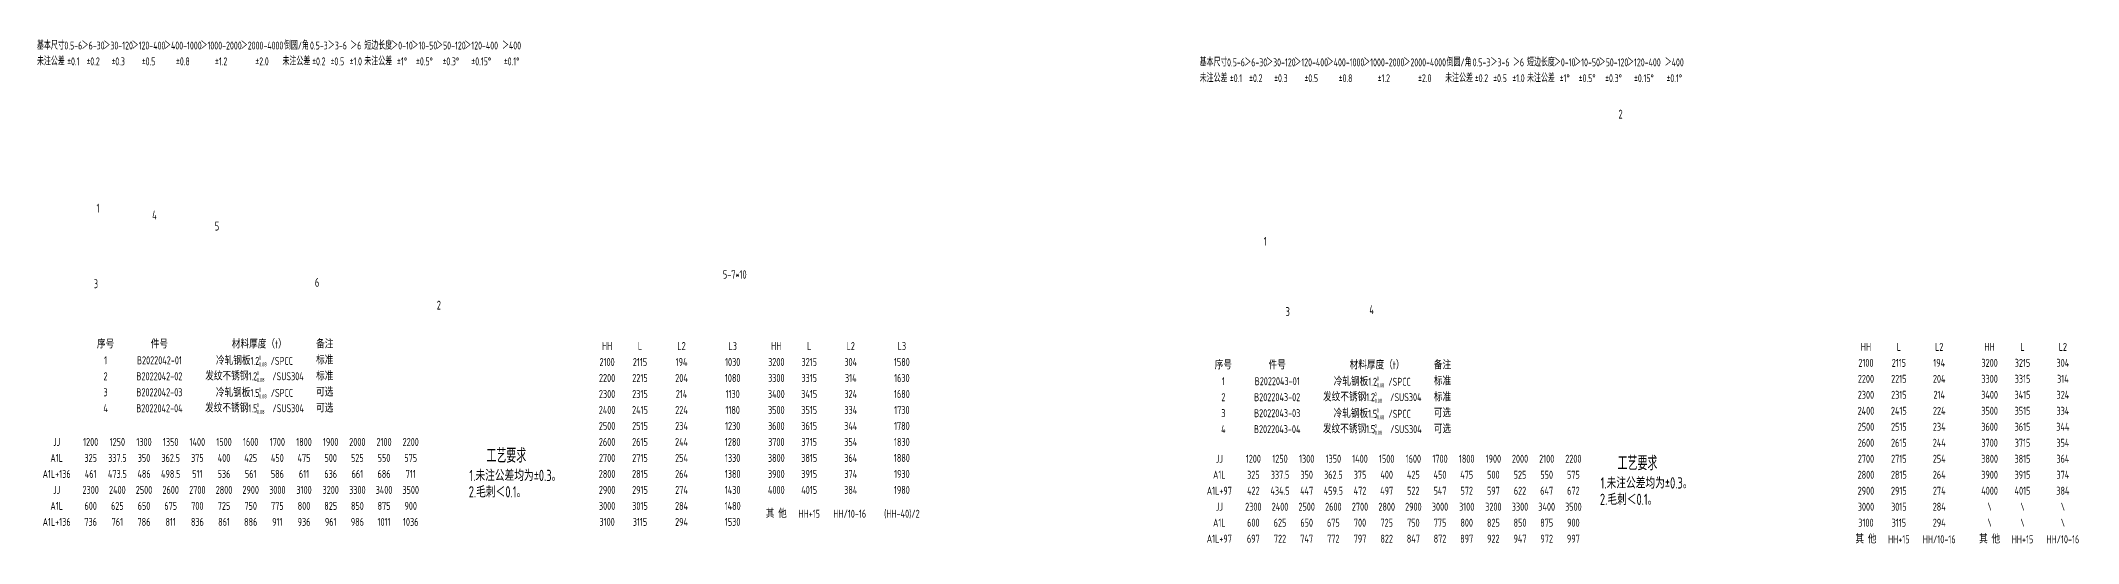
# Model space of a CAD drawing. Header units: inches. Extents: x 14216 to 120088, y -28810 to 23559.
# Drawn here: x 41211 to 48087, y 16974 to 18671 of the extents above; entities that cross this region are included whole.
import ezdxf
from ezdxf.enums import TextEntityAlignment as Align

# ---------------------------------------------------------------- set-up
doc = ezdxf.new("R2010")
doc.units = ezdxf.units.IN
doc.header["$LTSCALE"] = 0.3
doc.header["$MEASUREMENT"] = 0
doc.layers.add('2', color=2, linetype='Continuous')
doc.layers.add('2细实线', color=2, linetype='Continuous')
doc.layers.add('粗实线', color=7, linetype='Continuous', lineweight=30)
doc.styles.add('HZ', font='isocp2.shx', dxfattribs={"width": 0.7, "bigfont": 'hztxt.shx'})

msp = doc.modelspace()

# ---------------------------------------------------------------- texts
at = {"layer": '2', "color": 4, "style": 'HZ', "width": 0.7}
for s, p in [('2', (46535.2, 18408.3)), ('1', (41399.1, 18090.9)), ('4', (41586.8, 18067.4)), ('5', (41798, 18030.3)), ('1', (45337.8, 17978.7)), ('3', (41389.7, 17835.5)), ('6', (42135.9, 17840.1)), ('2', (42547.3, 17763.3)), ('3', (45411.7, 17741.5)), ('4', (45694.4, 17747.8))]:
    msp.add_text(s, height=30, dxfattribs=at).set_placement(p)
at = {"layer": '2', "color": 6, "style": 'HZ', "width": 0.8}
msp.add_text('5-7*10', height=28, dxfattribs=at).set_placement((43552.8, 17881.8), align=Align.MIDDLE_CENTER)
at = {"layer": '2', "style": 'HZ', "width": 0.8}
for s, p in [('序号', (41429.5, 17646)), ('1', (41429.5, 17592)), ('B2022042-01', (41611.2, 17592)), ('件号', (41611.2, 17646)), ('冷轧钢板1.2   /SPCC', (41931.9, 17590)), ('材料厚度（t）', (41948.1, 17646)), ('标准', (42169.1, 17592)), ('备注', (42169.1, 17646)), ('HH', (43122, 17640.2)), ('L2', (43373.2, 17640.2)), ('L3', (43545.8, 17640.2)), ('HH', (43693, 17640.2)), ('L2', (43944.2, 17640.2)), ('L3', (44116.8, 17640.2)), ('HH', (47370.3, 17637.4)), ('L', (47481.3, 17637.4)), ('L2', (47617.5, 17637.4)), ('HH', (47787.6, 17637.4)), ('L', (47898.6, 17637.4)), ('L2', (48034.8, 17637.4)), ('2', (41429.5, 17538)), ('B2022042-02', (41611.2, 17538)), ('发纹不锈钢1.2    /SUS304 ', (41938.4, 17538)), ('标准', (42169.1, 17538)), ('2200', (43122, 17532.2)), ('2100', (43122, 17586.2)), ('2215', (43233, 17532.2)), ('2115', (43233, 17586.2)), ('204', (43373.2, 17532.2)), ('194', (43373.2, 17586.2)), ('1080', (43545.8, 17532.2)), ('1030', (43545.8, 17586.2)), ('3300', (43693, 17532.2)), ('3200', (43693, 17586.2)), ('3315', (43804, 17532.2)), ('3215', (43804, 17586.2)), ('304', (43944.2, 17586.2)), ('314', (43944.2, 17532.2)), ('1580', (44116.8, 17586.2)), ('1630', (44116.8, 17532.2)), ('序号', (45201.8, 17575.4)), ('1', (45201.8, 17521.4)), ('B2022043-01', (45383.4, 17521.4)), ('件号', (45383.4, 17575.4)), ('冷轧钢板1.2   /SPCC', (45704.1, 17519.4)), ('材料厚度（t）', (45720.3, 17575.4)), ('标准', (45941.4, 17521.4)), ('备注', (45941.4, 17575.4)), ('2200', (47370.3, 17529.4)), ('2100', (47370.3, 17583.4)), ('2215', (47481.3, 17529.4)), ('2115', (47481.3, 17583.4)), ('204', (47617.5, 17529.4)), ('194', (47617.5, 17583.4)), ('3300', (47787.6, 17529.4)), ('3200', (47787.6, 17583.4)), ('3315', (47898.6, 17529.4)), ('3215', (47898.6, 17583.4)), ('304', (48034.8, 17583.4)), ('314', (48034.8, 17529.4)), ('3', (41429.5, 17484)), ('B2022042-03', (41611.2, 17484)), ('冷轧钢板1.5   /SPCC', (41931.9, 17482)), ('可选', (42169.1, 17484)), ('2300', (43122, 17478.2)), ('2315', (43233, 17478.2)), ('214', (43373.2, 17478.2)), ('1130', (43545.8, 17478.2)), ('3400', (43693, 17478.2)), ('3415', (43804, 17478.2)), ('324', (43944.2, 17478.2)), ('1680', (44116.8, 17478.2)), ('2', (45201.8, 17467.4)), ('B2022043-02', (45383.4, 17467.4)), ('发纹不锈钢1.2    /SUS304 ', (45710.7, 17467.4)), ('标准', (45941.4, 17467.4)), ('2300', (47370.3, 17475.4)), ('2315', (47481.3, 17475.4)), ('214', (47617.5, 17475.4)), ('3400', (47787.6, 17475.4)), ('3415', (47898.6, 17475.4)), ('324', (48034.8, 17475.4)), ('4', (41429.5, 17430)), ('B2022042-04', (41611.2, 17430)), ('发纹不锈钢1.5    /SUS304 ', (41938.4, 17430)), ('可选', (42169.1, 17430)), ('2400', (43122, 17424.2)), ('2415', (43233, 17424.2)), ('224', (43373.2, 17424.2)), ('1180', (43545.8, 17424.2)), ('3500', (43693, 17424.2)), ('3515', (43804, 17424.2)), ('334', (43944.2, 17424.2)), ('1730', (44116.8, 17424.2)), ('3', (45201.8, 17413.4)), ('B2022043-03', (45383.4, 17413.4)), ('冷轧钢板1.5   /SPCC', (45704.1, 17411.4)), ('可选', (45941.4, 17413.4)), ('2400', (47370.3, 17421.4)), ('2415', (47481.3, 17421.4)), ('224', (47617.5, 17421.4)), ('3500', (47787.6, 17421.4)), ('3515', (47898.6, 17421.4)), ('334', (48034.8, 17421.4)), ('2500', (43122, 17370.2)), ('2600', (43122, 17316.2)), ('2515', (43233, 17370.2)), ('2615', (43233, 17316.2)), ('244', (43373.2, 17316.2)), ('234', (43373.2, 17370.2)), ('1280', (43545.8, 17316.2)), ('1230', (43545.8, 17370.2)), ('3600', (43693, 17370.2)), ('3700', (43693, 17316.2)), ('3615', (43804, 17370.2)), ('3715', (43804, 17316.2)), ('344', (43944.2, 17370.2)), ('354', (43944.2, 17316.2)), ('1830', (44116.8, 17316.2)), ('1780', (44116.8, 17370.2)), ('4', (45201.8, 17359.4)), ('B2022043-04', (45383.4, 17359.4)), ('发纹不锈钢1.5    /SUS304 ', (45710.7, 17359.4)), ('可选', (45941.4, 17359.4)), ('2500', (47370.3, 17367.4)), ('2515', (47481.3, 17367.4)), ('234', (47617.5, 17367.4)), ('3600', (47787.6, 17367.4)), ('3615', (47898.6, 17367.4)), ('344', (48034.8, 17367.4)), ('2700', (43122, 17262.2)), ('2715', (43233, 17262.2)), ('254', (43373.2, 17262.2)), ('1330', (43545.8, 17262.2)), ('3800', (43693, 17262.2)), ('3815', (43804, 17262.2)), ('364', (43944.2, 17262.2)), ('1880', (44116.8, 17262.2)), ('2600', (47370.3, 17313.4)), ('2700', (47370.3, 17259.4)), ('2615', (47481.3, 17313.4)), ('2715', (47481.3, 17259.4)), ('244', (47617.5, 17313.4)), ('254', (47617.5, 17259.4)), ('3800', (47787.6, 17259.4)), ('3700', (47787.6, 17313.4)), ('3815', (47898.6, 17259.4)), ('3715', (47898.6, 17313.4)), ('354', (48034.8, 17313.4)), ('364', (48034.8, 17259.4)), ('2800', (43122, 17208.2)), ('2815', (43233, 17208.2)), ('264', (43373.2, 17208.2)), ('1380', (43545.8, 17208.2)), ('3900', (43693, 17208.2)), ('3915', (43804, 17208.2)), ('374', (43944.2, 17208.2)), ('1930', (44116.8, 17208.2)), ('2800', (47370.3, 17205.4)), ('2815', (47481.3, 17205.4)), ('264', (47617.5, 17205.4)), ('3900', (47787.6, 17205.4)), ('3915', (47898.6, 17205.4)), ('374', (48034.8, 17205.4)), ('2900', (43122, 17154.2)), ('2915', (43233, 17154.2)), ('274', (43373.2, 17154.2)), ('1430', (43545.8, 17154.2)), ('4000', (43693, 17154.2)), ('4015', (43804, 17154.2)), ('384', (43944.2, 17154.2)), ('1980', (44116.8, 17154.2)), ('2900', (47370.3, 17151.4)), ('2915', (47481.3, 17151.4)), ('274', (47617.5, 17151.4)), ('4000', (47787.6, 17151.4)), ('4015', (47898.6, 17151.4)), ('384', (48034.8, 17151.4)), ('3000', (43122, 17100.2)), ('3100', (43122, 17046.2)), ('3015', (43233, 17100.2)), ('3115', (43233, 17046.2)), ('284', (43373.2, 17100.2)), ('294', (43373.2, 17046.2)), ('1480', (43545.8, 17100.2)), ('1530', (43545.8, 17046.2)), ('其 他', (43693, 17073.7)), ('HH+15', (43804, 17073.7)), ('HH/10-16', (43940.8, 17073.7)), ('(HH-40)/2', (44116.8, 17073.7)), ('3000', (47370.3, 17097.4)), ('3100', (47370.3, 17043.4)), ('3015', (47481.3, 17097.4)), ('3115', (47481.3, 17043.4)), ('284', (47617.5, 17097.4)), ('294', (47617.5, 17043.4)), ('\\', (47787.6, 17097.4)), ('\\', (47787.6, 17043.4)), ('\\', (47898.6, 17097.4)), ('\\', (47898.6, 17043.4)), ('\\', (48034.8, 17097.4)), ('\\', (48034.8, 17043.4)), ('其 他', (47370.3, 16987.4)), ('HH+15', (47481.3, 16987.4)), ('HH/10-16', (47617.5, 16987.4)), ('其 他', (47787.6, 16987.4)), ('HH+15', (47898.6, 16987.4)), ('HH/10-16', (48034.8, 16987.4))]:
    msp.add_text(s, height=27, dxfattribs=at).set_placement(p, align=Align.MIDDLE_CENTER)
at = {"layer": '2', "color": 6, "style": 'HZ', "width": 0.75}
for s, p in [('1.未注公差均为±0.3。', (42657.2, 17184.1)), ('1.未注公差均为±0.3。', (46474.7, 17158.7)), ('2.毛刺＜0.1。', (42655.1, 17128.7)), ('2.毛刺＜0.1。', (46472.5, 17103.3))]:
    msp.add_text(s, height=38, dxfattribs=at).set_placement(p)
at = {"layer": '2', "char_height": 13.73, "attachment_point": 1, "style": 'HZ'}
for insert in [(41940, 17607.9), (41932.8, 17555.5), (45712.2, 17537.3), (41940, 17499.9), (45705, 17484.9), (41932.8, 17447.5), (45712.2, 17429.3), (45705, 17376.9)]:
    msp.add_mtext(' 0\\P-0.08', dxfattribs=dict(at, insert=insert))
at = {"layer": '2细实线', "linetype": 'ByBlock', "style": 'HZ', "width": 0.65}
for s, p in [('基本尺寸', (41244.8, 18655.1)), ('0.5-6', (41320.6, 18655.1)), ('＞6-30', (41387.4, 18655.1)), ('＞30-120', (41472, 18655.1)), ('＞120-400', (41574.5, 18655.1)), ('＞400-1000', (41690.3, 18655.1)), ('＞1000-2000', (41819.5, 18655.1)), ('＞2000-4000', (41957.6, 18655.1)), ('倒圆/角', (42073.5, 18655.1)), ('0.5-3', (42149.2, 18655.1)), ('＞3-6', (42211.6, 18655.1)), ('＞6', (42273.9, 18655.1)), ('短边长度', (42349.7, 18655.1)), ('＞0-10', (42429.9, 18655.1)), ('＞10-50', (42505.6, 18655.1)), ('＞50-120', (42594.7, 18655.1)), ('＞120-400', (42697.2, 18655.1)), ('＞400', (42799.6, 18655.1)), ('未注公差', (41244.8, 18601.7)), ('%%p0.1', (41320.6, 18601.7)), ('%%p0.2', (41387.4, 18601.7)), ('%%p0.3', (41472, 18601.7)), ('%%p0.5', (41574.5, 18601.7)), ('%%p0.8', (41690.3, 18601.7)), ('%%p1.2', (41819.5, 18601.7)), ('%%p2.0', (41957.6, 18601.7)), ('未注公差', (42073.5, 18601.7)), ('%%p0.2', (42149.2, 18601.7)), ('%%p0.5', (42211.6, 18601.7)), ('%%p1.0', (42273.9, 18601.7)), ('未注公差', (42349.7, 18601.7)), ('%%p1%%d', (42429.9, 18601.7)), ('%%p0.5%%d', (42505.6, 18601.7)), ('%%p0.3%%d', (42594.7, 18601.7)), ('%%p0.15%%d', (42697.2, 18601.7)), ('%%p0.1%%d', (42799.6, 18601.7)), ('基本尺寸', (45168.6, 18598.3)), ('0.5-6', (45244.3, 18598.3)), ('＞6-30', (45311.1, 18598.3)), ('＞30-120', (45395.8, 18598.3)), ('＞120-400', (45498.3, 18598.3)), ('＞400-1000', (45614.1, 18598.3)), ('＞1000-2000', (45743.3, 18598.3)), ('＞2000-4000', (45881.4, 18598.3)), ('倒圆/角', (45997.2, 18598.3)), ('0.5-3', (46072.9, 18598.3)), ('＞3-6', (46135.3, 18598.3)), ('＞6', (46197.7, 18598.3)), ('短边长度', (46273.4, 18598.3)), ('＞0-10', (46353.6, 18598.3)), ('＞10-50', (46429.3, 18598.3)), ('＞50-120', (46518.4, 18598.3)), ('＞120-400', (46620.9, 18598.3)), ('＞400', (46723.4, 18598.3)), ('未注公差', (45168.6, 18544.8)), ('%%p0.1', (45244.3, 18544.8)), ('%%p0.2', (45311.1, 18544.8)), ('%%p0.3', (45395.8, 18544.8)), ('%%p0.5', (45498.3, 18544.8)), ('%%p0.8', (45614.1, 18544.8)), ('%%p1.2', (45743.3, 18544.8)), ('%%p2.0', (45881.4, 18544.8)), ('未注公差', (45997.2, 18544.8)), ('%%p0.2', (46072.9, 18544.8)), ('%%p0.5', (46135.3, 18544.8)), ('%%p1.0', (46197.7, 18544.8)), ('未注公差', (46273.4, 18544.8)), ('%%p1%%d', (46353.6, 18544.8)), ('%%p0.5%%d', (46429.3, 18544.8)), ('%%p0.3%%d', (46518.4, 18544.8)), ('%%p0.15%%d', (46620.9, 18544.8)), ('%%p0.1%%d', (46723.4, 18544.8))]:
    msp.add_text(s, height=26.73, dxfattribs=at).set_placement(p, align=Align.MIDDLE_CENTER)
at = {"layer": '2细实线', "style": 'HZ', "width": 0.8}
for s, p in [('L', (43233, 17640.2)), ('L', (43804, 17640.2)), ('JJ', (41264.4, 17316.2)), ('1200', (41379.2, 17316.2)), ('1250', (41469.2, 17316.2)), ('1300', (41559.2, 17316.2)), ('1350', (41649.2, 17316.2)), ('1400', (41739.2, 17316.2)), ('1500', (41829.2, 17316.2)), ('1600', (41919.2, 17316.2)), ('1700', (42009.2, 17316.2)), ('1800', (42099.2, 17316.2)), ('1900', (42189.2, 17316.2)), ('2000', (42279.2, 17316.2)), ('2100', (42369.2, 17316.2)), ('2200', (42459.2, 17316.2)), ('A1L', (41264.4, 17262.2)), ('325', (41379.2, 17262.2)), ('337.5', (41469.2, 17262.2)), ('350', (41559.2, 17262.2)), ('362.5', (41649.2, 17262.2)), ('375', (41739.2, 17262.2)), ('400', (41829.2, 17262.2)), ('425', (41919.2, 17262.2)), ('450', (42009.2, 17262.2)), ('475', (42099.2, 17262.2)), ('500', (42189.2, 17262.2)), ('525', (42279.2, 17262.2)), ('550', (42369.2, 17262.2)), ('575', (42459.2, 17262.2)), ('JJ', (45188.1, 17259.4)), ('1200', (45302.9, 17259.4)), ('1250', (45392.9, 17259.4)), ('1300', (45482.9, 17259.4)), ('1350', (45572.9, 17259.4)), ('1400', (45662.9, 17259.4)), ('1500', (45752.9, 17259.4)), ('1600', (45842.9, 17259.4)), ('1700', (45932.9, 17259.4)), ('1800', (46022.9, 17259.4)), ('1900', (46112.9, 17259.4)), ('2000', (46202.9, 17259.4)), ('2100', (46292.9, 17259.4)), ('2200', (46382.9, 17259.4)), ('A1L+136', (41264.4, 17208.2)), ('461', (41379.2, 17208.2)), ('473.5', (41469.2, 17208.2)), ('486', (41559.2, 17208.2)), ('498.5', (41649.2, 17208.2)), ('511', (41739.2, 17208.2)), ('536', (41829.2, 17208.2)), ('561', (41919.2, 17208.2)), ('586', (42009.2, 17208.2)), ('611', (42099.2, 17208.2)), ('636', (42189.2, 17208.2)), ('661', (42279.2, 17208.2)), ('686', (42369.2, 17208.2)), ('711', (42459.2, 17208.2)), ('A1L', (45188.1, 17205.4)), ('325', (45302.9, 17205.4)), ('337.5', (45392.9, 17205.4)), ('350', (45482.9, 17205.4)), ('362.5', (45572.9, 17205.4)), ('375', (45662.9, 17205.4)), ('400', (45752.9, 17205.4)), ('425', (45842.9, 17205.4)), ('450', (45932.9, 17205.4)), ('475', (46022.9, 17205.4)), ('500', (46112.9, 17205.4)), ('525', (46202.9, 17205.4)), ('550', (46292.9, 17205.4)), ('575', (46382.9, 17205.4)), ('JJ', (41264.4, 17154.2)), ('2300', (41379.2, 17154.2)), ('2400', (41469.2, 17154.2)), ('2500', (41559.2, 17154.2)), ('2600', (41649.2, 17154.2)), ('2700', (41739.2, 17154.2)), ('2800', (41829.2, 17154.2)), ('2900', (41919.2, 17154.2)), ('3000', (42009.2, 17154.2)), ('3100', (42099.2, 17154.2)), ('3200', (42189.2, 17154.2)), ('3300', (42279.2, 17154.2)), ('3400', (42369.2, 17154.2)), ('3500', (42459.2, 17154.2)), ('A1L+97', (45188.1, 17151.4)), ('422', (45302.9, 17151.4)), ('434.5', (45392.9, 17151.4)), ('447', (45482.9, 17151.4)), ('459.5', (45572.9, 17151.4)), ('472', (45662.9, 17151.4)), ('497', (45752.9, 17151.4)), ('522', (45842.9, 17151.4)), ('547', (45932.9, 17151.4)), ('572', (46022.9, 17151.4)), ('597', (46112.9, 17151.4)), ('622', (46202.9, 17151.4)), ('647', (46292.9, 17151.4)), ('672', (46382.9, 17151.4)), ('A1L+136', (41264.4, 17046.2)), ('A1L', (41264.4, 17100.2)), ('736', (41379.2, 17046.2)), ('600', (41379.2, 17100.2)), ('625', (41469.2, 17100.2)), ('761', (41469.2, 17046.2)), ('786', (41559.2, 17046.2)), ('650', (41559.2, 17100.2)), ('675', (41649.2, 17100.2)), ('811', (41649.2, 17046.2)), ('836', (41739.2, 17046.2)), ('700', (41739.2, 17100.2)), ('725', (41829.2, 17100.2)), ('861', (41829.2, 17046.2)), ('886', (41919.2, 17046.2)), ('750', (41919.2, 17100.2)), ('775', (42009.2, 17100.2)), ('911', (42009.2, 17046.2)), ('936', (42099.2, 17046.2)), ('800', (42099.2, 17100.2)), ('825', (42189.2, 17100.2)), ('961', (42189.2, 17046.2)), ('986', (42279.2, 17046.2)), ('850', (42279.2, 17100.2)), ('1011', (42369.2, 17046.2)), ('875', (42369.2, 17100.2)), ('1036', (42459.2, 17046.2)), ('900', (42459.2, 17100.2)), ('A1L', (45188.1, 17043.4)), ('JJ', (45188.1, 17097.4)), ('2300', (45302.9, 17097.4)), ('600', (45302.9, 17043.4)), ('2400', (45392.9, 17097.4)), ('625', (45392.9, 17043.4)), ('2500', (45482.9, 17097.4)), ('650', (45482.9, 17043.4)), ('2600', (45572.9, 17097.4)), ('675', (45572.9, 17043.4)), ('2700', (45662.9, 17097.4)), ('700', (45662.9, 17043.4)), ('2800', (45752.9, 17097.4)), ('725', (45752.9, 17043.4)), ('2900', (45842.9, 17097.4)), ('750', (45842.9, 17043.4)), ('3000', (45932.9, 17097.4)), ('775', (45932.9, 17043.4)), ('3100', (46022.9, 17097.4)), ('800', (46022.9, 17043.4)), ('3200', (46112.9, 17097.4)), ('825', (46112.9, 17043.4)), ('3300', (46202.9, 17097.4)), ('850', (46202.9, 17043.4)), ('3400', (46292.9, 17097.4)), ('875', (46292.9, 17043.4)), ('3500', (46382.9, 17097.4)), ('900', (46382.9, 17043.4)), ('A1L+97', (45188.1, 16989.4)), ('697', (45302.9, 16989.4)), ('722', (45392.9, 16989.4)), ('747', (45482.9, 16989.4)), ('772', (45572.9, 16989.4)), ('797', (45662.9, 16989.4)), ('822', (45752.9, 16989.4)), ('847', (45842.9, 16989.4)), ('872', (45932.9, 16989.4)), ('897', (46022.9, 16989.4)), ('922', (46112.9, 16989.4)), ('947', (46202.9, 16989.4)), ('972', (46292.9, 16989.4)), ('997', (46382.9, 16989.4))]:
    msp.add_text(s, height=27, dxfattribs=at).set_placement(p, align=Align.MIDDLE_CENTER)
at = {"layer": '粗实线', "color": 3, "linetype": 'Continuous', "lineweight": -3, "style": 'HZ', "width": 0.7}
for p in [(42714.6, 17246), (46532.1, 17220.6)]:
    msp.add_text('工艺要求', height=48, dxfattribs=at).set_placement(p)

doc.saveas('drawing.dxf')
